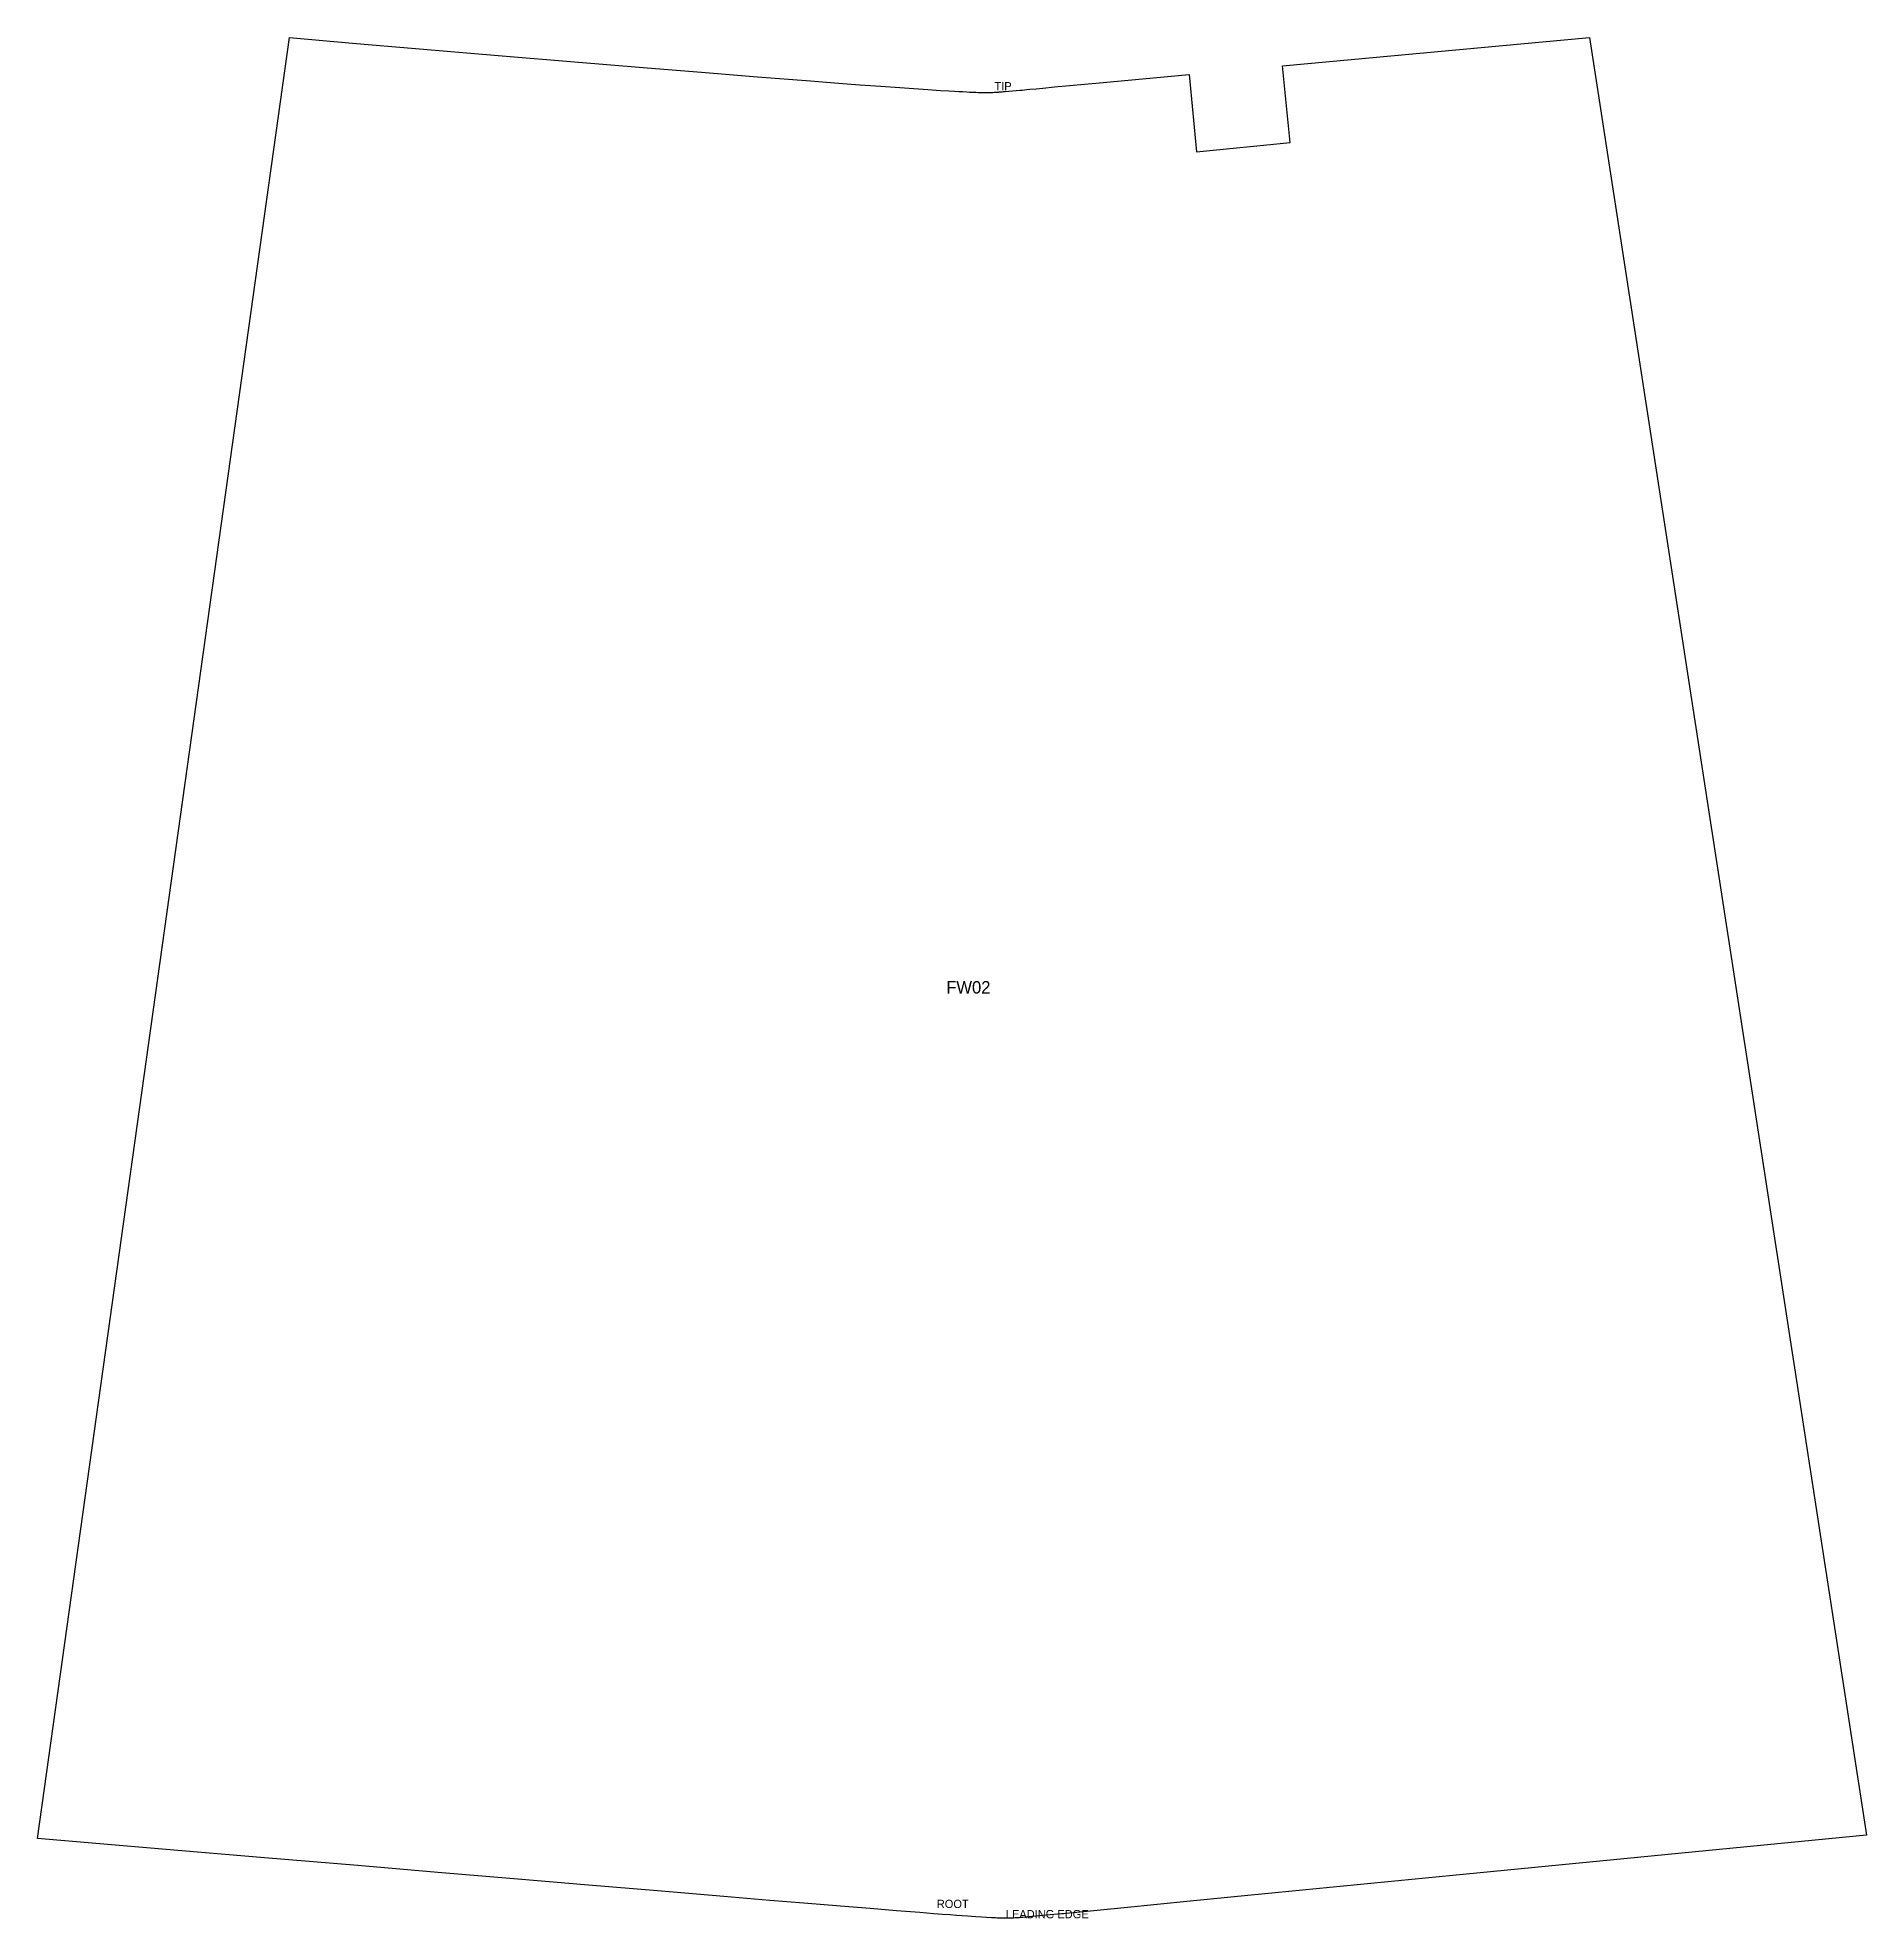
# Model space of a CAD drawing. Header units: millimetres. Extents: x 5 to 448, y 5 to 461.
import ezdxf

# ---------------------------------------------------------------- set-up
doc = ezdxf.new("R2010")
doc.units = ezdxf.units.MM
doc.layers.add('CUT', color=7, linetype='Continuous')
doc.layers.add('LABEL_DO_NOT_CUT', color=3, linetype='Continuous')

msp = doc.modelspace()

# ---------------------------------------------------------------- linework, layer by layer
at = {"layer": 'CUT'}
msp.add_lwpolyline([(306.63, 453.75), (380.97, 460.62), (448.05, 25.11), (351.19, 15.66), (298.18, 10.48), (284.26, 9.11), (268.26, 7.55), (255.96, 6.35), (252.06, 5.97), (246.84, 5.48), (245.9, 5.39), (245.26, 5.33), (244.69, 5.29), (244.19, 5.24), (243.69, 5.2), (243.24, 5.17), (242.72, 5.13), (242.28, 5.1), (241.86, 5.08), (241.49, 5.06), (241.17, 5.04), (240.88, 5.03), (240.72, 5.02), (240.54, 5.02), (240.37, 5.01), (240.27, 5.01), (240.13, 5.01), (239.99, 5), (239.86, 5), (239.71, 5), (239.57, 5), (239.43, 5), (239.28, 5), (239.13, 5), (238.98, 5.01), (238.82, 5.01), (238.66, 5.01), (238.5, 5.02), (238.28, 5.03), (238.02, 5.04), (237.75, 5.05), (237.47, 5.06), (237.08, 5.08), (236.61, 5.11), (236.12, 5.13), (234.87, 5.21), (233.74, 5.28), (232.31, 5.36), (231.24, 5.43), (230.25, 5.5), (228.94, 5.59), (227.58, 5.69), (226.08, 5.8), (224.26, 5.94), (222.12, 6.1), (218.76, 6.37), (213.07, 6.82), (206.72, 7.33), (199.52, 7.92), (190.67, 8.65), (182.38, 9.34), (171.28, 10.27), (155.16, 11.63), (138.46, 13.04), (121.32, 14.48), (101.97, 16.12), (82.57, 17.76), (60, 19.67), (35.21, 21.78), (20.06, 23.07), (5, 24.35), (66.04, 460.62), (81.28, 459.31), (96.53, 458), (117.57, 456.21), (135.05, 454.74), (151.71, 453.36), (166.81, 452.14), (179.41, 451.13), (192.23, 450.12), (199.05, 449.6), (204.19, 449.22), (209.32, 448.84), (213.87, 448.51), (217.28, 448.28), (220.7, 448.05), (223.75, 447.85), (225.79, 447.72), (227.15, 447.64), (228.17, 447.58), (229.08, 447.53), (230.09, 447.48), (230.77, 447.44), (231.43, 447.41), (232.32, 447.37), (232.86, 447.35), (233.27, 447.34), (233.63, 447.32), (233.87, 447.32), (234.05, 447.31), (234.21, 447.31), (234.33, 447.31), (234.46, 447.3), (234.58, 447.3), (234.7, 447.3), (234.82, 447.3), (234.94, 447.3), (235.07, 447.3), (235.19, 447.31), (235.29, 447.31), (235.41, 447.31), (235.56, 447.32), (235.85, 447.33), (236.13, 447.34), (236.42, 447.35), (236.74, 447.37), (237.06, 447.39), (237.3, 447.4), (237.54, 447.42), (237.77, 447.43), (237.96, 447.45), (238.17, 447.46), (238.41, 447.48), (238.7, 447.5), (238.98, 447.53), (239.42, 447.57), (241.18, 447.72), (242.94, 447.88), (243.51, 447.93), (244.09, 447.99), (244.66, 448.04), (245.36, 448.1), (246.88, 448.25), (248.52, 448.4), (251.36, 448.66), (262.23, 449.66), (283.99, 451.65), (285.76, 432.98), (308.45, 435.18)], close=True, dxfattribs=at)

# ---------------------------------------------------------------- texts
at = {"layer": 'LABEL_DO_NOT_CUT'}
for s, height, p in [('TIP', 2, (236.81, 447.85)), ('FW02', 3, (225.14, 229.04)), ('ROOT', 2, (222.85, 7.48)), ('LEADING EDGE', 2, (239.57, 5))]:
    msp.add_text(s, height=height, dxfattribs=at).set_placement(p)

doc.saveas('drawing.dxf')
